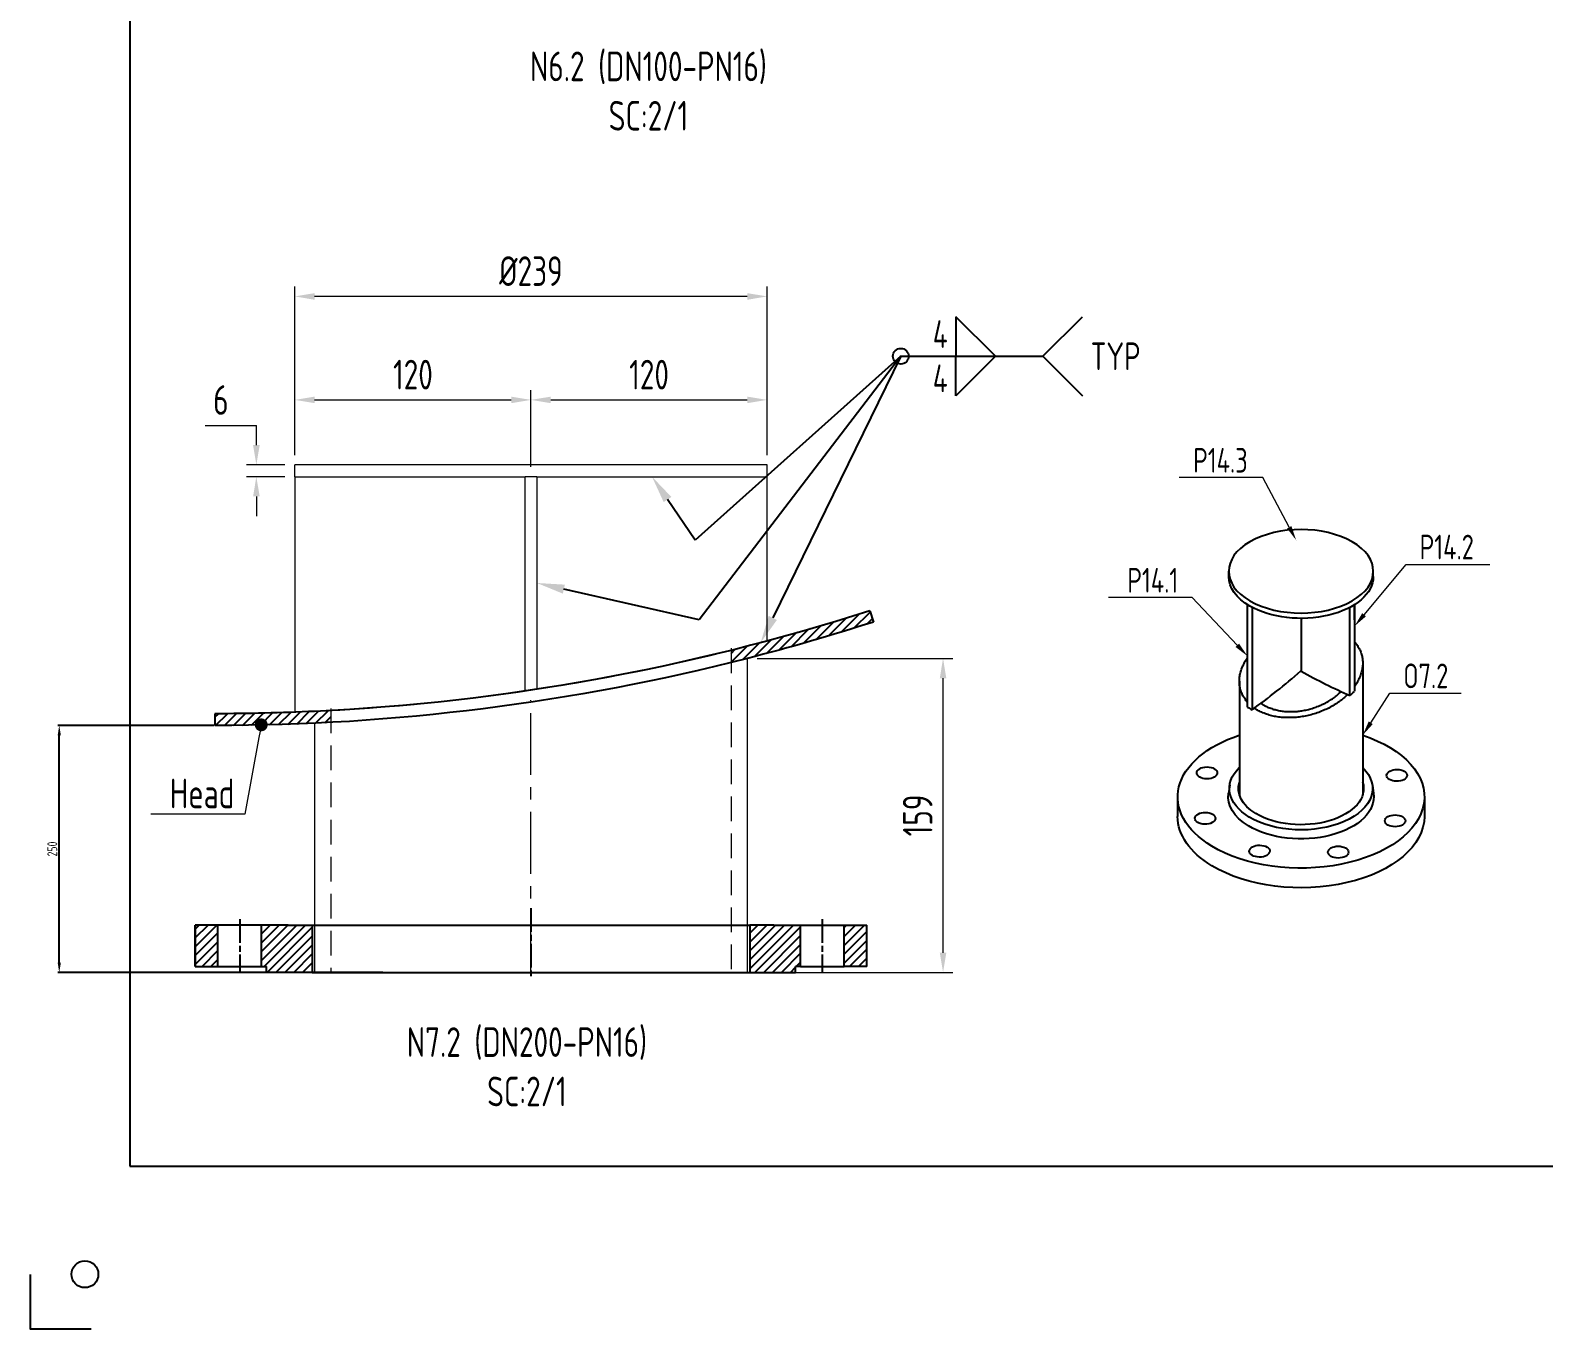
# Model space of a CAD drawing. Header units: millimetres. Extents: x -46397 to 283259, y -8690 to 23983.
# Drawn here: x 148374 to 149907, y -2067 to -752 of the extents above; entities that cross this region are included whole.
import ezdxf
from ezdxf import colors
from ezdxf.entities.mleader import LeaderData, LeaderLine
from ezdxf.math import Vec2, Vec3

# ---------------------------------------------------------------- set-up
doc = ezdxf.new("R2010")
doc.units = ezdxf.units.MM
for name, pattern in [('AM_ISO08W050', [18, 12, -1.5, 3, -1.5]), ('CENTER', [2, 1.25, -0.25, 0.25, -0.25]), ('HIDDENX2', [0.75, 0.5, -0.25])]:
    doc.linetypes.add(name, pattern=pattern)
doc.layers.get('Defpoints').update_dxf_attribs({"lineweight": 0})
for name, color, linetype, lineweight in [('4.KICH THUOC', 3, 'Continuous', 9), ('AM_5', 3, 'Continuous', 25), ('AM_7', 4, 'AM_ISO08W050', 25), ('AM_8', 1, 'Continuous', 25), ('Dtext', 255, 'Continuous', 20), ('DUONGCHINH', 7, 'Continuous', 25), ('DUONGTAM', 1, 'CENTER', 0), ('PHANTOM 2', 8, 'Continuous', 0), ('ĐƯỜNG ĐẬM', 255, 'Continuous', 25)]:
    doc.layers.add(name, color=color, linetype=linetype, lineweight=lineweight)
doc.styles.add('Chu va so', font='arial.ttf')
doc.styles.add('GHI CHÚ 1', font='isocp_IV25.ttf', dxfattribs={"width": 0.8})
doc.styles.get("Standard").update_dxf_attribs({"font": 'isocp.shx', "width": 0.8})
doc.styles.add('TCVN', font='arial.ttf')
doc.dimstyles.new('1-30SCALE', dxfattribs={"dimtxt": 75, "dimasz": 75, "dimexe": 37.5, "dimexo": 30, "dimgap": 30, "dimtad": 1, "dimtoh": 1, "dimdec": 0, "dimdsep": 46, "dimtxsty": 'GHI CHÚ 1', "dimcen": 0.09, "dimclrd": 256, "dimclre": 256, "dimclrt": 2, "dimadec": 0, "dimazin": 0, "dimtfac": 1, "dimtdec": 0, "dimtofl": 0, "dimtmove": 0, "dimatfit": 3, "dimfxl": 1, "dimlwd": 0, "dimlwe": 0, "dimarcsym": 0})
doc.dimstyles.new('AM_ISO$0', dxfattribs={"dimtxt": 10, "dimasz": 10, "dimexe": 1.5, "dimexo": 1, "dimgap": 2, "dimtad": 1, "dimdec": 1, "dimdsep": 46, "dimtxsty": 'Standard', "dimcen": 0, "dimclrd": 8, "dimclre": 8, "dimclrt": 256, "dimadec": 0, "dimazin": 2, "dimtp": 0.1, "dimtm": 0.1, "dimtfac": 1, "dimtdec": 1, "dimtmove": 0, "dimatfit": 3, "dimfxl": 1, "dimlwd": -1, "dimlwe": -1, "dimarcsym": 1})
pattern_1 = [(45, (-118112.293, 9476.017), (-4.49012806, 4.49012806), [])]

# ---------------------------------------------------------------- blocks, each defined once
blk = doc.blocks.new('*U546')
h = blk.add_hatch()
h.set_pattern_fill('ANSI31', color=1)
h.paths.add_polyline_path([(-170, -41), (-158.5, -41), (-158.5, -20), (-170, -20)])
h.paths.add_polyline_path([(-123, -20), (-136.5, -20), (-136.5, -41), (-134, -41), (-134, -44), (-110.75, -44), (-110.75, -20)])
h.paths.add_polyline_path([(123, -20), (110.75, -20), (110.75, -44), (134, -44), (134, -41), (136.5, -41), (136.5, -20)])
h.paths.add_polyline_path([(158.5, -41), (170, -41), (170, -20), (158.5, -20)])
for p, q in [((-170, -41), (-170, -20)), ((-158.5, -20), (-170, -20)), ((-170, -20), (-170, -41)), ((-158.5, -41), (-158.5, -20)), ((-147.5, -20), (-158.5, -20)), ((-136.5, -20), (-147.5, -20)), ((-136.5, -41), (-136.5, -20)), ((-123, -20), (-136.5, -20)), ((-123, -20), (-110.75, -20)), ((-110.75, -20), (-110.75, -44)), ((-110.75, -20), (0, -20)), ((0, -20), (110.75, -20)), ((110.75, -20), (110.75, -44)), ((123, -20), (110.75, -20)), ((123, -20), (136.5, -20)), ((136.5, -41), (136.5, -20)), ((136.5, -20), (147.5, -20)), ((147.5, -20), (158.5, -20)), ((158.5, -41), (158.5, -20)), ((158.5, -20), (170, -20)), ((170, -41), (170, -20)), ((-170, -41), (-158.5, -41)), ((-158.5, -41), (-147.5, -41)), ((-147.5, -41), (-136.5, -41)), ((-136.5, -41), (-134, -41)), ((-134, -44), (-134, -41)), ((-110.75, -44), (-134, -44)), ((-110.75, -44), (110.75, -44)), ((110.75, -44), (134, -44)), ((134, -44), (134, -41)), ((136.5, -41), (134, -41)), ((136.5, -41), (147.5, -41)), ((147.5, -41), (158.5, -41)), ((170, -41), (158.5, -41))]:
    blk.add_line(p, q)
at = {"layer": 'AM_7'}
for p, q in [((0, -11.46), (0, -47)), ((-147.5, -17), (-147.5, -44)), ((147.5, -17), (147.5, -44))]:
    blk.add_line(p, q, dxfattribs=at)
blk = doc.blocks.new('n5')
at = {"color": 0, "extrusion": (1.11022e-16, 0.816497, 0.57735)}
for p, q in [((120108.7, -1414.3), (120108.7, -1409.4)), ((120242.7, -1414.3), (120242.7, -1409.4)), ((120126.1, -1440.5), (120126.3, -1440.4)), ((120130.4, -1442.9), (120126.1, -1440.5)), ((120126.1, -1535.4), (120126.1, -1440.5)), ((120126.2, -1440.4), (120126.2, -1440.4)), ((120130.5, -1442.8), (120130.4, -1442.9)), ((120130.4, -1442.9), (120130.4, -1537.8)), ((120220.9, -1442.8), (120221, -1442.9)), ((120221, -1442.9), (120222.9, -1441.7)), ((120221, -1524.3), (120221, -1442.9)), ((120223.3, -1441.6), (120225.2, -1440.4)), ((120225.2, -1440.4), (120225.2, -1440.4)), ((120225.2, -1440.4), (120225.2, -1520.6)), ((120225.3, -1454.4), (120225.3, -1440.3)), ((120175.7, -1453), (120175.7, -1501.7)), ((120232.9, -1494.3), (120232.9, -1616.5)), ((120118.6, -1511.3), (120118.6, -1616.5)), ((120109.7, -1607.4), (120108.5, -1615)), ((120241.8, -1607.4), (120242.9, -1615)), ((120061.4, -1618.4), (120061.4, -1636.6)), ((120290, -1618.4), (120290, -1636.6))]:
    blk.add_line(p, q, dxfattribs=at)
at = {"color": 0}
for centre, major_axis, start_param, end_param in [((120175.7, -1409.4), (-67, 0), -5.497787, 0.785398), ((120082.3, -1128.1), (270, 467.6), -1.972673, -1.972373), ((120082.3, -1128.1), (270, 467.6), -2.230103, -2.109132), ((120173.3, -1072.8), (261.8, -453.5), -0.778721, -0.656132), ((120127.6, -1154.3), (267.9, 464), -2.107143, -2.095571), ((120127.9, -1099), (267.9, -463.9), -0.790072, -0.778872), ((120088.6, -1596.2), (-9.53, 0), -3.164359523309747, 3.118825783869839), ((120264.5, -1598.5), (-9.52, 0), -5.520554, 0.762631), ((120086.9, -1638.3), (9.53, 0), -5.520554, 0.762631), ((120262.9, -1640.6), (9.53, 0), -3.164359523309747, 3.118825783869839), ((120137.3, -1668.7), (9.53, 0), -4.735156, 1.548029), ((120210.2, -1669.6), (9.53, 0), -3.94975768670722, 2.333427620472366)]:
    blk.add_ellipse(centre, major_axis=major_axis, ratio=0.57735, start_param=start_param, end_param=end_param, dxfattribs=at)
at = {"color": 0, "extrusion": (-4.97936e-17, -9.30675e-33, -1)}
blk.add_ellipse((120175.7, -1414.3), major_axis=(-67, 0), ratio=0.57735, start_param=-0.785398, end_param=0, dxfattribs=at)
at = {"color": 0, "extrusion": (3.45219e-17, -1.66533e-16, -1)}
blk.add_ellipse((120175.7, -1414.3), major_axis=(67, 0), ratio=0.57735, start_param=0, end_param=2.356194, dxfattribs=at)
at = {"color": 0, "extrusion": (-1.32318e-16, -1.11022e-16, -1)}
blk.add_ellipse((120175.7, -1618.4), major_axis=(-114.3, 0), ratio=0.57735, start_param=-0.762631, end_param=1.047198, dxfattribs=at)
at = {"color": 0, "extrusion": (-3.2541e-17, 1.37881e-32, -1)}
blk.add_ellipse((120175.7, -1618.4), major_axis=(114.3, 0), ratio=0.57735, start_param=-1.047198, end_param=2.378961, dxfattribs=at)
at = {"color": 0, "extrusion": (-2.55191e-17, -1.11022e-16, -1)}
blk.add_ellipse((120175.7, -1610.7), major_axis=(-66.3, 0), ratio=0.57735, start_param=-0.762631, end_param=0.531178, dxfattribs=at)
at = {"color": 0, "extrusion": (-2.26665e-16, -5.55112e-17, -1)}
blk.add_ellipse((120175.7, -1610.7), major_axis=(66.3, 0), ratio=0.57735, start_param=-0.531178, end_param=2.378961, dxfattribs=at)
at = {"color": 0, "extrusion": (-5.17278e-18, -2.22045e-16, -1)}
blk.add_ellipse((120175.7, -1610.7), major_axis=(-58, 0), ratio=0.57735, start_param=-0.762631, end_param=0.175252, dxfattribs=at)
at = {"color": 0, "extrusion": (-9.00895e-18, -2.22045e-16, -1)}
blk.add_ellipse((120175.7, -1610.7), major_axis=(58, 0), ratio=0.57735, start_param=-0.175252, end_param=2.378961, dxfattribs=at)
at = {"color": 0, "extrusion": (-2.27915e-17, 2.99e-32, -1)}
blk.add_ellipse((120175.7, -1618.4), major_axis=(-67.4, 0), ratio=0.57735, start_param=-0.762631, end_param=0.086931, dxfattribs=at)
at = {"color": 0, "extrusion": (-1.13295e-16, -1.66533e-16, -1)}
blk.add_ellipse((120175.7, -1618.4), major_axis=(67.4, 0), ratio=0.57735, start_param=-0.086931, end_param=2.378961, dxfattribs=at)
at = {"color": 0, "extrusion": (-1.75148e-16, -1.11022e-16, -1)}
blk.add_ellipse((120175.7, -1636.6), major_axis=(-114.3, 0), ratio=0.57735, start_param=-0.762631, end_param=0, dxfattribs=at)
at = {"color": 0, "extrusion": (-1.3903e-16, 1.60245e-30, -1)}
blk.add_ellipse((120175.7, -1636.6), major_axis=(114.3, 0), ratio=0.57735, start_param=0, end_param=2.378961, dxfattribs=at)
at = {"color": 0}
for points, knots in [([(120225.2, -1474.7), (120225.5, -1475), (120225.8, -1475.3), (120226.9, -1476.7), (120227.8, -1477.9), (120229.2, -1480.2), (120229.9, -1481.4), (120230.9, -1483.8), (120231.4, -1485.1), (120232.1, -1487.6), (120232.4, -1488.9), (120232.8, -1491.5), (120232.9, -1492.8), (120232.9, -1495.4), (120232.8, -1496.8), (120232.5, -1499.5), (120232.2, -1500.9), (120231.5, -1503.7), (120231, -1505.2), (120229.9, -1508), (120229.3, -1509.4), (120227.8, -1512.2), (120227, -1513.6), (120225.8, -1515.4), (120225.5, -1515.8), (120225.2, -1516.2)], [189.510539, 189.510539, 189.510539, 189.510539, 191.127001, 191.127001, 196.500232, 196.500232, 201.873464, 201.873464, 207.246696, 207.246696, 212.619927, 212.619927, 217.993159, 217.993159, 223.561233, 223.561233, 229.129308, 229.129308, 234.697382, 234.697382, 240.265457, 240.265457, 245.833531, 245.833531, 247.61047, 247.61047, 247.61047, 247.61047]), ([(120126.1, -1530.7), (120125.9, -1530.4), (120125.6, -1530.1), (120124.5, -1528.8), (120123.7, -1527.6), (120122.2, -1525.3), (120121.6, -1524.1), (120120.5, -1521.7), (120120, -1520.5), (120119.3, -1517.9), (120119, -1516.6), (120118.7, -1514.1), (120118.6, -1512.8), (120118.6, -1510.2), (120118.6, -1508.9), (120119, -1506.1), (120119.2, -1504.7), (120120, -1501.9), (120120.4, -1500.5), (120121.5, -1497.7), (120122.2, -1496.3), (120123.6, -1493.5), (120124.4, -1492.1), (120125.6, -1490.4), (120125.9, -1490), (120126.1, -1489.7)], [14.703201, 14.703201, 14.703201, 14.703201, 16.117481, 16.117481, 21.489975, 21.489975, 26.862469, 26.862469, 32.234963, 32.234963, 37.607457, 37.607457, 42.97995, 42.97995, 48.540586, 48.540586, 54.101222, 54.101222, 59.661857, 59.661857, 65.222493, 65.222493, 70.783129, 70.783129, 72.336974, 72.336974, 72.336974, 72.336974]), ([(120219, -1523.5), (120218.1, -1524.4), (120217.1, -1525.3), (120214.9, -1527.3), (120213.5, -1528.4), (120210.7, -1530.5), (120209.2, -1531.5), (120206, -1533.5), (120204.4, -1534.5), (120201, -1536.3), (120199.3, -1537.1), (120195.7, -1538.7), (120193.9, -1539.4), (120190.3, -1540.8), (120188.4, -1541.4), (120184.7, -1542.4), (120182.8, -1542.9), (120179.1, -1543.7), (120177.2, -1544), (120173.6, -1544.5), (120171.8, -1544.7), (120168.2, -1545), (120166.4, -1545), (120162.7, -1545), (120160.9, -1545), (120157.3, -1544.7), (120155.5, -1544.5), (120152, -1544), (120150.3, -1543.6), (120147, -1542.8), (120145.4, -1542.3), (120142.3, -1541.3), (120140.8, -1540.7), (120137.9, -1539.4), (120136.6, -1538.7), (120135.3, -1538)], [258.171037, 258.171037, 258.171037, 258.171037, 262.537755, 262.537755, 268.099188, 268.099188, 273.660621, 273.660621, 279.222054, 279.222054, 284.783488, 284.783488, 290.344921, 290.344921, 295.906354, 295.906354, 301.467787, 301.467787, 307.02922, 307.02922, 312.402402, 312.402402, 317.775583, 317.775583, 323.148764, 323.148764, 328.521945, 328.521945, 333.895126, 333.895126, 339.268307, 339.268307, 344.641488, 344.641488, 350.014669, 350.014669, 350.014669, 350.014669]), ([(120141.4, -1533.4), (120142.4, -1534.1), (120143.6, -1534.7), (120146, -1535.7), (120147.3, -1536.2), (120149.9, -1537.1), (120151.3, -1537.5), (120154.1, -1538.2), (120155.6, -1538.5), (120158.5, -1539), (120160.1, -1539.2), (120163.1, -1539.4), (120164.7, -1539.4), (120167.8, -1539.4), (120169.3, -1539.4), (120172.4, -1539.1), (120173.9, -1539), (120177, -1538.6), (120178.6, -1538.3), (120181.7, -1537.6), (120183.3, -1537.2), (120186.5, -1536.3), (120188.1, -1535.8), (120191.2, -1534.7), (120192.7, -1534), (120195.8, -1532.7), (120197.2, -1532), (120200.1, -1530.4), (120201.5, -1529.6), (120204.1, -1528), (120205.4, -1527.1), (120207.9, -1525.3), (120209, -1524.3), (120211.1, -1522.5), (120212, -1521.7), (120212.9, -1520.8)], [0, 0, 0, 0, 4.568447, 4.568447, 9.136894, 9.136894, 13.705341, 13.705341, 18.273788, 18.273788, 22.842236, 22.842236, 27.410683, 27.410683, 31.97913, 31.97913, 36.547577, 36.547577, 41.275975, 41.275975, 46.004374, 46.004374, 50.732773, 50.732773, 55.461171, 55.461171, 60.18957, 60.18957, 64.917968, 64.917968, 69.646367, 69.646367, 74.374766, 74.374766, 78.618802, 78.618802, 78.618802, 78.618802])]:
    blk.add_open_spline(points, degree=3, knots=knots, dxfattribs=at)
for points in [[(120135.3, -1538), (120134.4, -1537.5), (120133.4, -1536.9), (120132.5, -1536.2)], [(120138.6, -1531.7), (120139.5, -1532.3), (120140.4, -1532.9), (120141.4, -1533.4)]]:
    blk.add_open_spline(points, degree=3, dxfattribs=at)
blk = doc.blocks.new('*D575')
at = {"layer": 'Defpoints', "color": 0, "transparency": 16777216}
for p in [(148642.2, -1021.8), (148642.2, -1192.4, -3), (149120.4, -1192.4, -3)]:
    blk.add_point(p, dxfattribs=at)
at = {"layer": 'PHANTOM 2', "linetype": 'Continuous', "lineweight": 0, "transparency": 16777216}
for p, q in [((148642.2, -1182.4), (148642.2, -1011.8)), ((149100.4, -1021.8), (148662.2, -1021.8)), ((149120.4, -1182.4), (149120.4, -1011.8))]:
    blk.add_line(p, q, dxfattribs=at)
at = {"layer": 'PHANTOM 2', "transparency": 16777216}
for points in [[(148662.2, -1018.5), (148662.2, -1025.2), (148642.2, -1021.8)], [(149100.4, -1018.5), (149100.4, -1025.2), (149120.4, -1021.8)]]:
    blk.add_solid(points, dxfattribs=at)
at = {"layer": 'PHANTOM 2', "color": 2, "transparency": 16777216, "insert": (148881.3, -996.2), "char_height": 30, "attachment_point": 5, "style": 'GHI CHÚ 1'}
blk.add_mtext('%%C239', dxfattribs=at)
blk = doc.blocks.new('*D576')
at = {"layer": 'Defpoints', "color": 0, "transparency": 16777216}
for p in [(149100.4, -1388.4, -3), (149298.6, -1388.4), (149041.3, -1706.4, -3)]:
    blk.add_point(p, dxfattribs=at)
at = {"layer": 'PHANTOM 2', "linetype": 'Continuous', "lineweight": 0, "transparency": 16777216}
for p, q in [((149110.4, -1388.4), (149308.6, -1388.4)), ((149298.6, -1686.4), (149298.6, -1408.4)), ((149051.3, -1706.4), (149308.6, -1706.4))]:
    blk.add_line(p, q, dxfattribs=at)
at = {"layer": 'PHANTOM 2', "transparency": 16777216}
for points in [[(149295.3, -1408.4), (149301.9, -1408.4), (149298.6, -1388.4)], [(149295.3, -1686.4), (149301.9, -1686.4), (149298.6, -1706.4)]]:
    blk.add_solid(points, dxfattribs=at)
at = {"layer": 'PHANTOM 2', "color": 2, "transparency": 16777216, "insert": (149272.9, -1547.4), "char_height": 30, "attachment_point": 5, "rotation": 90, "style": 'GHI CHÚ 1'}
blk.add_mtext('159', dxfattribs=at)
blk = doc.blocks.new('*D577')
at = {"layer": 'Defpoints', "color": 0, "transparency": 16777216}
for p in [(148603.2, -1192.4), (148642.2, -1192.4, -3), (148642.2, -1204.4, -3)]:
    blk.add_point(p, dxfattribs=at)
at = {"layer": 'PHANTOM 2', "linetype": 'Continuous', "lineweight": 0, "transparency": 16777216}
for p, q in [((148551.3, -1152.4), (148603.2, -1152.4)), ((148603.2, -1172.4), (148603.2, -1152.4)), ((148632.2, -1192.4), (148593.2, -1192.4)), ((148632.2, -1204.4), (148593.2, -1204.4)), ((148603.2, -1224.4), (148603.2, -1244.4))]:
    blk.add_line(p, q, dxfattribs=at)
at = {"layer": 'PHANTOM 2', "transparency": 16777216}
for points in [[(148599.9, -1172.4), (148606.6, -1172.4), (148603.2, -1192.4)], [(148599.9, -1224.4), (148606.6, -1224.4), (148603.2, -1204.4)]]:
    blk.add_solid(points, dxfattribs=at)
at = {"layer": 'PHANTOM 2', "color": 2, "transparency": 16777216, "insert": (148567.3, -1126.7), "char_height": 30, "attachment_point": 5, "style": 'GHI CHÚ 1'}
blk.add_mtext('6', dxfattribs=at)
blk = doc.blocks.new('*D610')
at = {"layer": 'Defpoints', "color": 0, "transparency": 16777216}
for p in [(148881.3, -1126.6), (148642.2, -1192.4, -3), (148881.3, -1204.4, -3)]:
    blk.add_point(p, dxfattribs=at)
at = {"layer": 'PHANTOM 2', "linetype": 'Continuous', "lineweight": 0, "transparency": 16777216}
for p, q in [((148642.2, -1182.4), (148642.2, -1116.6)), ((148881.3, -1194.4), (148881.3, -1116.6)), ((148662.2, -1126.6), (148861.3, -1126.6))]:
    blk.add_line(p, q, dxfattribs=at)
at = {"layer": 'PHANTOM 2', "transparency": 16777216}
for points in [[(148662.2, -1123.3), (148662.2, -1129.9), (148642.2, -1126.6)], [(148861.3, -1123.3), (148861.3, -1129.9), (148881.3, -1126.6)]]:
    blk.add_solid(points, dxfattribs=at)
at = {"layer": 'PHANTOM 2', "color": 2, "transparency": 16777216, "insert": (148761.8, -1101), "char_height": 30, "attachment_point": 5, "style": 'GHI CHÚ 1'}
blk.add_mtext('120', dxfattribs=at)
blk = doc.blocks.new('*D611')
at = {"layer": 'Defpoints', "color": 0, "transparency": 16777216}
for p in [(149120.4, -1126.6), (149120.4, -1192.4, -3), (148881.3, -1204.4, -3)]:
    blk.add_point(p, dxfattribs=at)
at = {"layer": 'PHANTOM 2', "linetype": 'Continuous', "lineweight": 0, "transparency": 16777216}
for p, q in [((148881.3, -1194.4), (148881.3, -1116.6)), ((149120.4, -1182.4), (149120.4, -1116.6)), ((148901.3, -1126.6), (149100.4, -1126.6))]:
    blk.add_line(p, q, dxfattribs=at)
at = {"layer": 'PHANTOM 2', "transparency": 16777216}
for points in [[(148901.3, -1123.3), (148901.3, -1129.9), (148881.3, -1126.6)], [(149100.4, -1123.3), (149100.4, -1129.9), (149120.4, -1126.6)]]:
    blk.add_solid(points, dxfattribs=at)
at = {"layer": 'PHANTOM 2', "color": 2, "transparency": 16777216, "insert": (149000.9, -1101), "char_height": 30, "attachment_point": 5, "style": 'GHI CHÚ 1'}
blk.add_mtext('120', dxfattribs=at)
blk = doc.blocks.new('*S1157')
at = {"layer": 'AM_5', "color": 2}
for p, q in [((137237.8, -1080.4, -3), (137197.8, -1040.4, -3)), ((137197.8, -1040.4, -3), (137197.8, -1080.4, -3)), ((137197.8, -1080.4, -3), (137237.8, -1080.4, -3)), ((137197.8, -1080.4, -3), (137237.8, -1080.4, -3)), ((137237.8, -1080.4, -3), (137197.8, -1120.4, -3)), ((137197.8, -1120.4, -3), (137197.8, -1080.4, -3))]:
    blk.add_line(p, q, dxfattribs=at)
at = {"layer": 'AM_5'}
for p, q in [((137285.8, -1080.4, -3), (137325.8, -1040.4, -3)), ((137141.9, -1080.4, -3), (136933.6, -1266.5, -3)), ((137141.9, -1080.4, -3), (136937.8, -1347.3, -3)), ((137141.9, -1080.4, -3), (137012.3, -1345.4, -3)), ((137141.9, -1080.4, -3), (137285.8, -1080.4, -3)), ((137285.8, -1080.4, -3), (137325.8, -1120.4, -3)), ((136933.6, -1266.5, -3), (136905.7, -1225.5, -3)), ((136937.8, -1347.3, -3), (136800.7, -1316.2, -3))]:
    blk.add_line(p, q, dxfattribs=at)
at = {"layer": 'AM_5', "color": 2}
blk.add_circle((137141.9, -1080.4, -3), 7.98, dxfattribs=at)
at = {"layer": 'AM_5', "linetype": 'Continuous'}
for points in [[(136909.6, -1222.9, -3), (136901.8, -1228.1, -3), (136890, -1202.4, -3)], [(136801.8, -1311.7, -3), (136799.7, -1320.8, -3), (136773.4, -1310, -3)], [(137008.1, -1343.3, -3), (137016.5, -1347.4, -3), (137000, -1370.5, -3)]]:
    blk.add_trace(points, dxfattribs=at)
at = {"layer": 'AM_5', "color": 2, "char_height": 28}
for s, insert, attachment_point in [('4', (137189.4, -1072, -3), 9), ('TYP', (137334.2, -1080.4, -3), 4), ('4', (137189.4, -1088.8, -3), 3)]:
    blk.add_mtext(s, dxfattribs=dict(at, insert=insert, attachment_point=attachment_point))
blk = doc.blocks.new('_Dot')
at = {"color": 0, "linetype": 'ByBlock', "lineweight": -2}
blk.add_line((-0.5, 0), (-1, 0), dxfattribs=at)
at = {"color": 0, "linetype": 'ByBlock', "const_width": 0.5}
blk.add_lwpolyline([(-0.25, 0, 1), (0.25, 0, 1)], format="xyb", close=True, dxfattribs=at)
blk = doc.blocks.new('*U1841')
at = {"lineweight": 25}
for points in [[(0, 0), (4935.3, 0), (4935.3, 3232.9), (0, 3232.9)], [(0, 0), (3731.6, 0), (3731.6, 3232.9), (0, 3232.9)]]:
    blk.add_lwpolyline(points, close=True, dxfattribs=at)
at = {"lineweight": 25, "elevation": -0.1}
blk.add_lwpolyline([(-111.1, -120.8), (-111.1, -181.2), (-43.2, -181.2)], dxfattribs=at)
at = {"lineweight": 25}
blk.add_circle((-50.3, -120.4, -0.1), 15, dxfattribs=at)
at = {"layer": 'Dtext', "ltscale": 0.1}
for tag, p, height, style in [('REV_3', (3763.4, 1214.3), 21.5, 'TCVN'), ('FOR_APPROVAL3', (3978.4, 1212.8, -0.2), 25.8, 'TCVN'), ('REV_2', (3763.4, 1134), 21.5, 'TCVN'), ('FOR_APPROVAL2', (3978.4, 1132.5, -0.2), 25.8, 'TCVN'), ('REV_1', (3763.4, 1053.8), 21.5, 'TCVN'), ('FOR_APPROVAL1', (3978.4, 1052.3, -0.2), 25.8, 'TCVN'), ('REV_0', (3763.4, 973.5), 21.5, 'TCVN'), ('NGUOI_VE', (4207.4, 972.4, -0.2), 25.8, 'TCVN'), ('NGUOI_KIEM_2', (4435.3, 972.4, -0.2), 25.8, 'TCVN'), ('NGUOI_DUYET', (4710.7, 972.4, -0.2), 25.8, 'TCVN'), ('1.1_A4', (4724.5, 49, -0.2), 25.8, 'Chu va so'), ('A4_A4', (4810.3, 49, -0.2), 25.8, 'Chu va so'), ('REV.', (4881, 49, -0.2), 25.8, 'Chu va so')]:
    blk.add_attdef(tag, p, '', height=height, dxfattribs=dict(at, style=style))
for tag, p, height, style, width in [('NGAY_REV03', (3817.9, 1212.8, -0.2), 22.4, 'TCVN', 0.95), ('NGAY_REV02', (3817.9, 1132.5, -0.2), 22.4, 'TCVN', 0.95), ('NGAY_REV01', (3817.9, 1052.3, -0.2), 22.4, 'TCVN', 0.95), ('NGAY_REV0', (3817.9, 972, -0.2), 22.4, 'TCVN', 0.95), ('DWD.NO', (3815.9, 20.9, -0.2), 34.4, 'Chu va so', 0.85)]:
    blk.add_attdef(tag, p, '', height=height, dxfattribs=dict(at, style=style, width=width))
at = {"layer": 'Dtext', "lineweight": 25, "ltscale": 0.1, "style": 'Chu va so'}
for tag, p, height in [('PROJECT_CODE', (4064.5, 404.1), 51.6), ('TITLE1', (3841, 308.2, -0.2), 34.4), ('TITLE2', (3841, 227.3, -0.2), 34.4), ('TITLE3', (3841, 147.1, -0.2), 34.4)]:
    blk.add_attdef(tag, p, '', height=height, dxfattribs=at)
blk = doc.blocks.new('*D1874')
at = {"color": 8, "linetype": 'ByBlock', "transparency": 16777216}
for p, q in [((148560.3, -1456.4), (148402.1, -1456.4)), ((148403.6, -1696.4), (148403.6, -1466.4)), ((148731.4, -1706.4), (148402.1, -1706.4))]:
    blk.add_line(p, q, dxfattribs=at)
at = {"color": 8, "transparency": 16777216}
for points in [[(148402, -1466.4), (148405.3, -1466.4), (148403.6, -1456.4)], [(148402, -1696.4), (148405.3, -1696.4), (148403.6, -1706.4)]]:
    blk.add_solid(points, dxfattribs=at)
at = {"layer": 'Defpoints', "color": 0, "transparency": 16777216}
for p in [(148403.6, -1456.4), (148561.3, -1456.4, -3), (148732.4, -1706.4, -3)]:
    blk.add_point(p, dxfattribs=at)
at = {"transparency": 16777216, "insert": (148396.6, -1581.4), "char_height": 10, "attachment_point": 5, "rotation": 90}
blk.add_mtext('250', dxfattribs=at)

msp = doc.modelspace()

# ---------------------------------------------------------------- hatches: boundary and pattern name
at = {"layer": 'AM_8'}
h = msp.add_hatch(dxfattribs=at)
h.set_pattern_fill('ANSI31', color=256, scale=2, style=0)
h.set_pattern_definition(pattern_1)
edge = h.paths.add_edge_path()
edge.add_arc((148561.33, 715.61), 2160, 284.00516, 287.87517, ccw=False)
edge.add_line((149084.07, -1380.18), (149084.07, -1392.54))
edge.add_arc((148561.33, 715.61), 2172, 283.92622, 287.87517)
edge.add_line((149228.01, -1351.54), (149224.33, -1340.12))
h = msp.add_hatch(dxfattribs=at)
h.set_pattern_fill('ANSI31', color=256, scale=2, style=0)
h.set_pattern_definition(pattern_1)
edge = h.paths.add_edge_path()
edge.add_arc((148564.83, 586.03), 2042.42, 269.9018, 273.19293)
edge.add_line((148678.59, -1453.22), (148678.55, -1441.2))
edge.add_arc((148564.83, 586.66), 2031.05, 269.90122, 273.20954, ccw=False)
edge.add_line((148561.33, -1444.39), (148561.33, -1456.39))

# ---------------------------------------------------------------- linework, layer by layer
at = {"color": 2, "linetype": 'Continuous', "lineweight": 0, "ltscale": 10, "extrusion": (6.89019e-16, 1, 0)}
for p, q in [((149120.43, -1192.37, -3), (148642.23, -1192.37, -3)), ((148642.23, -1204.37, -3), (148642.23, -1192.37, -3)), ((149120.43, -1204.37, -3), (149120.43, -1192.37, -3)), ((148642.31, -1204.37, -3), (148642.23, -1204.37, -3)), ((148642.23, -1204.37, -3), (148642.23, -1442.87, -3)), ((148642.31, -1204.37, -3), (148875.33, -1204.37, -3)), ((148881.33, -1204.37, -3), (148875.33, -1204.37, -3)), ((148875.33, -1421.44, -3), (148875.33, -1204.37, -3)), ((148887.33, -1204.37, -3), (148881.33, -1204.37, -3)), ((148887.33, -1204.37, -3), (148887.33, -1419.64, -3)), ((148887.33, -1204.37, -3), (149120.36, -1204.37, -3)), ((149120.43, -1204.37, -3), (149120.36, -1204.37, -3)), ((149120.43, -1370.77, -3), (149120.43, -1204.37, -3)), ((149120.43, -1366.07, -3), (149120.43, -1366.06, -3)), ((148642.23, -1440.47, -3), (148642.23, -1440.47, -3))]:
    msp.add_line(p, q, dxfattribs=at)
at = {"color": 1, "linetype": 'HIDDENX2', "lineweight": 0, "ltscale": 50, "extrusion": (6.89019e-16, 1, 0)}
for p, q in [((149084.07, -1378.18, -3), (149084.07, -1706.39, -3)), ((148678.59, -1439.2, -3), (148678.59, -1706.39, -3))]:
    msp.add_line(p, q, dxfattribs=at)
at = {"color": 2, "linetype": 'Continuous', "lineweight": 0, "ltscale": 10}
msp.add_polyline3d([(148662.23, -1454.04, -3), (148662.23, -1706.39, -3), (149100.43, -1706.39, -3), (149100.43, -1388.42, -3)], dxfattribs=at)
msp.add_arc((148561.33, 715.61, -3), 2160, 272.14644, 285.0014, dxfattribs=at)
at = {"layer": 'DUONGCHINH', "color": 2, "ltscale": 10}
for p, q in [((149224.33, -1340.12, -3), (149228.01, -1351.54, -3)), ((148561.33, -1444.39, -3), (148561.33, -1456.39, -3))]:
    msp.add_line(p, q, dxfattribs=at)
at = {"layer": 'DUONGCHINH', "color": 2, "ltscale": 10, "extrusion": (0, 0, -1)}
for radius, start, end in [(2160, 252.12483, 267.32257), (2172, 252.12483, 255.62872), (2172, 255.62872, 270), (2160, 267.32257, 270)]:
    msp.add_arc((-148561.33, 715.61, 3), radius, start, end, dxfattribs=at)
at = {"layer": 'DUONGTAM', "ltscale": 50}
msp.add_line((148881.33, -1706.39, -3), (148881.33, -1430.69, -3), dxfattribs=at)

# ---------------------------------------------------------------- block references
at = {"extrusion": (0, 0, -1), "xscale": -2, "yscale": 2, "zscale": -2}
msp.add_blockref('*U546', (-148881.33, -1618.39, 3), dxfattribs=at)
at = {"layer": 'AM_5'}
msp.add_blockref('*S1157', (12113.89, -2), dxfattribs=at)
at = {"layer": 'ĐƯỜNG ĐẬM', "ltscale": 100, "xscale": 1.092971170463839, "yscale": 1.092971170463839, "zscale": 1.092971170463839}
msp.add_blockref('n5', (18312.51, 240.25), dxfattribs=at)

# ---------------------------------------------------------------- texts
at = {"color": 3, "char_height": 30, "attachment_point": 1}
for s, insert in [('\\A1;\\pxqc;N6.2 (DN100-PN16)\\PSC:2/1', (148813.98, -773.84)), ('\\A1;\\pxqc;N7.2 (DN200-PN16)\\PSC:2/1', (148690.92, -1761.92))]:
    msp.add_mtext_dynamic_manual_height_columns(s, width=372.5746, gutter_width=37.5, heights=[105.16], dxfattribs=dict(at, insert=insert))

# ---------------------------------------------------------------- dimensions: what is measured, and where the dimension line sits
at = {"layer": 'PHANTOM 2'}
dim = msp.add_linear_dim(base=(148642.23, -1021.82), p1=(149120.43, -1192.37, -3), p2=(148642.23, -1192.37, -3), text='%%C<>', dimstyle='1-30SCALE', override={"dimtxt": 30, "dimasz": 20, "dimexe": 10, "dimexo": 10, "dimgap": 10, "dimlfac": 0.5, "dimpost": '', "dimtmove": 1}, dxfattribs=at)
dim.commit()
dim.dimension.update_dxf_attribs({"geometry": '*D575', "text_midpoint": (148881.33, -996.18)})
for base, p1, p2, picture, middle in [((148881.33, -1126.61), (148642.23, -1192.37, -3), (148881.33, -1204.37, -3), '*D610', (148761.78, -1101.02)), ((149120.43, -1126.61), (148881.33, -1204.37, -3), (149120.43, -1192.37, -3), '*D611', (149000.88, -1101.02))]:
    dim = msp.add_linear_dim(base=base, p1=p1, p2=p2, dimstyle='1-30SCALE', override={"dimtxt": 30, "dimasz": 20, "dimexe": 10, "dimexo": 10, "dimgap": 10, "dimlfac": 0.5, "dimtmove": 1}, dxfattribs=at)
    dim.commit()
    dim.dimension.update_dxf_attribs({"geometry": picture, "text_midpoint": middle})
dim = msp.add_linear_dim(base=(148603.24, -1192.37), p1=(148642.23, -1204.37, -3), p2=(148642.23, -1192.37, -3), angle=90, dimstyle='1-30SCALE', override={"dimtxt": 30, "dimasz": 20, "dimexe": 10, "dimexo": 10, "dimgap": 10, "dimlfac": 0.5, "dimtmove": 1}, dxfattribs=at)
dim.commit()
dim.dimension.update_dxf_attribs({"geometry": '*D577', "text_midpoint": (148588.18, -1164.62), "dimtype": 160})
dim = msp.add_linear_dim(base=(149298.59, -1388.42), p1=(149041.32, -1706.39, -3), p2=(149100.43, -1388.42, -3), angle=90, dimstyle='1-30SCALE', override={"dimtxt": 30, "dimasz": 20, "dimexe": 10, "dimexo": 10, "dimgap": 10, "dimlfac": 0.5, "dimtmove": 1}, dxfattribs=at)
dim.commit()
dim.dimension.update_dxf_attribs({"geometry": '*D576', "text_midpoint": (149272.95, -1547.4)})

# ---------------------------------------------------------------- leaders
ml = msp.add_multileader_mtext('Standard')
ml.set_content('P14.3', color=256)
ml.set_leader_properties(color=2, linetype='ByLayer', lineweight=5)
ml.build(insert=Vec2(0, 0))
ml.multileader.update_dxf_attribs({"text_left_attachment_type": 6, "text_right_attachment_type": 6, "dogleg_length": 0.36, "arrow_head_size": 15, "scale": 10})
ctx = ml.context
ctx.base_point, ctx.scale, ctx.char_height, ctx.arrow_head_size, ctx.landing_gap_size, ctx.plane_origin = Vec3(149541.88, -1205.25), 10, 25, 15, 10, Vec3(149555.04, -1240.56)
ctx.left_attachment, ctx.right_attachment = 6, 6
notes = []
notes.append((ctx, [(1, (1, 1, 0), (149622.31, -1205.25), (-1, 0), 3.6, [(0, [(149656.22, -1268.76)], 0, [])])]))
ctx.mtext.insert, ctx.mtext.flow_direction = Vec3(149551.88, -1175.25), 5
ml = msp.add_multileader_mtext('Standard')
ml.set_content('P14.2', color=256)
ml.set_leader_properties(color=2, linetype='ByLayer', lineweight=5)
ml.build(insert=Vec2(0, 0))
ml.multileader.update_dxf_attribs({"text_left_attachment_type": 6, "text_right_attachment_type": 6, "dogleg_length": 0.36, "arrow_head_size": 15, "scale": 10})
ctx = ml.context
ctx.base_point, ctx.scale, ctx.char_height, ctx.arrow_head_size, ctx.landing_gap_size, ctx.plane_origin = Vec3(149771.24, -1293.12), 10, 25, 15, 10, Vec3(149782.53, -1348.43)
ctx.left_attachment, ctx.right_attachment = 6, 6
notes.append((ctx, [(0, (1, 1, 0), (149767.64, -1293.12), (1, 0), 3.6, [(0, [(149715.33, -1355.69)], 0, [])])]))
ctx.mtext.insert, ctx.mtext.flow_direction = Vec3(149781.24, -1263.12), 5
ml = msp.add_multileader_mtext('Standard')
ml.set_content('P14.1', color=256)
ml.set_leader_properties(color=2, linetype='ByLayer', lineweight=5)
ml.build(insert=Vec2(0, 0))
ml.multileader.update_dxf_attribs({"text_left_attachment_type": 6, "text_right_attachment_type": 6, "dogleg_length": 0.36, "arrow_head_size": 15, "scale": 10})
ctx = ml.context
ctx.base_point, ctx.scale, ctx.char_height, ctx.arrow_head_size, ctx.landing_gap_size, ctx.plane_origin = Vec3(149475.21, -1326.74), 10, 25, 15, 10, Vec3(149487.99, -1405.89)
ctx.left_attachment, ctx.right_attachment = 6, 6
notes.append((ctx, [(1, (1, 1, 0), (149550.81, -1326.74), (-1, 0), 3.6, [(0, [(149606.89, -1386.01)], 0, [])])]))
ctx.mtext.insert, ctx.mtext.flow_direction = Vec3(149485.21, -1296.74), 5
ml = msp.add_multileader_mtext('Standard')
ml.set_content('O7.2', color=256)
ml.set_leader_properties(color=2, linetype='ByLayer', lineweight=5)
ml.build(insert=Vec2(0, 0))
ml.multileader.update_dxf_attribs({"text_left_attachment_type": 6, "text_right_attachment_type": 6, "dogleg_length": 0.36, "arrow_head_size": 15, "scale": 10})
ctx = ml.context
ctx.base_point, ctx.scale, ctx.char_height, ctx.arrow_head_size, ctx.landing_gap_size, ctx.plane_origin = Vec3(149754.66, -1423.55), 10, 25, 15, 10, Vec3(149790.78, -1458.86)
ctx.left_attachment, ctx.right_attachment = 6, 6
notes.append((ctx, [(0, (1, 1, 0), (149751.06, -1423.55), (1, 0), 3.6, [(0, [(149723.57, -1466.12)], 0, [])])]))
ctx.mtext.insert, ctx.mtext.flow_direction = Vec3(149764.66, -1393.55), 5
at = {"layer": '4.KICH THUOC', "ltscale": 5}
ml = msp.add_multileader_mtext('Standard', dxfattribs=at)
ml.set_content('Head', color=256)
ml.set_leader_properties(lineweight=9)
ml.set_arrow_properties(name='DOT')
ml.build(insert=Vec2(0, 0))
ml.multileader.update_dxf_attribs({"has_dogleg": 0, "text_left_attachment_type": 5, "text_right_attachment_type": 6, "dogleg_length": 0.1, "arrow_head_size": 13.05, "scale": 300})
ctx = ml.context
ctx.base_point, ctx.scale, ctx.char_height, ctx.arrow_head_size, ctx.landing_gap_size, ctx.plane_origin = Vec3(148502.05, -1546.1, 2279.64), 300, 30, 13.05, 13.5, Vec3(148903.28, -1639.11, 2279.64)
ctx.left_attachment, ctx.right_attachment = 5, 6
notes.append((ctx, [(0, (1, 1, 0), (148621.45, -1546.1, 2279.64), (-1, 0), 30, [(0, [(148608.15, -1455.67, 2279.64)], 0, [])])]))
ctx.mtext.insert, ctx.mtext.flow_direction = Vec3(148515.55, -1510.1, 2279.64), 5
for ctx, leaders in notes:
    for number, flags, end, landing, length, lines in leaders:
        leader = LeaderData()
        leader.index, (leader.has_last_leader_line, leader.has_dogleg_vector, leader.attachment_direction) = number, flags
        leader.last_leader_point, leader.dogleg_vector, leader.dogleg_length = Vec3(end), Vec3(landing), length
        for number, points, colour, breaks in lines:
            line = LeaderLine()
            line.index, line.vertices, line.color, line.breaks = number, Vec3.list(points), colors.encode_raw_color(colour), breaks
            leader.lines.append(line)
        ctx.leaders.append(leader)

# ---------------------------------------------------------------- next in the draw order: block references
at = {"xscale": 0.9084576280678549, "yscale": 0.9084576280678549, "zscale": 0.9084576280678549}
msp.add_blockref('*U1841', (148475.24, -1902.62), dxfattribs=at)

# ---------------------------------------------------------------- next in the draw order: dimensions: what is measured, and where the dimension line sits
dim = msp.add_linear_dim(base=(148403.63, -1456.39), p1=(148732.4, -1706.39, -3), p2=(148561.33, -1456.39, -3), angle=90, dimstyle='AM_ISO$0')
dim.commit()
dim.dimension.update_dxf_attribs({"geometry": '*D1874', "text_midpoint": (148396.63, -1581.39)})

doc.saveas('drawing.dxf')
